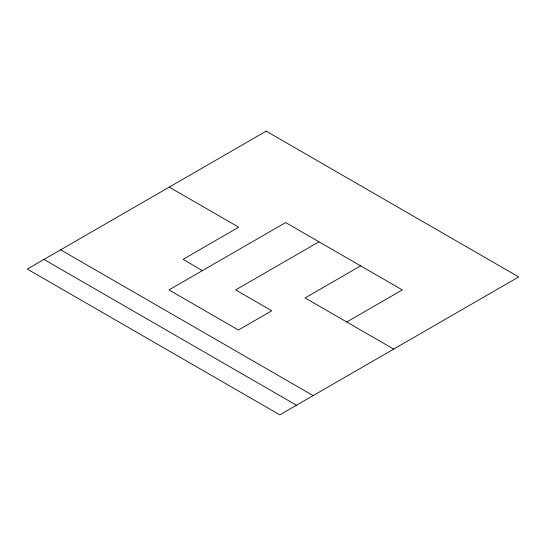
<?xml version="1.0" encoding="UTF-8"?>
<svg xmlns="http://www.w3.org/2000/svg" width="546" height="546" viewBox="0 0 546 546"><rect width="100%" height="100%" fill="white"/><g stroke="black" fill="none" stroke-linecap="round" stroke-linejoin="round"><path stroke-width="0.82" d="M318.973 241.81L235.64 289.919L271.751 310.77L238.418 330.016L168.967 289.919L285.64 222.563L402.306 289.919L346.751 321.997M360.64 265.861L305.084 297.939L393.7 349.099M169.246 187.121L238.691 227.211L183.135 259.289L202.307 270.673M60.633 249.822L313.138 395.611M43.967 259.446L296.471 405.234M266.195 131.149L27.3 269.069L279.805 414.851L518.7 276.931L266.195 131.149"/></g></svg>
